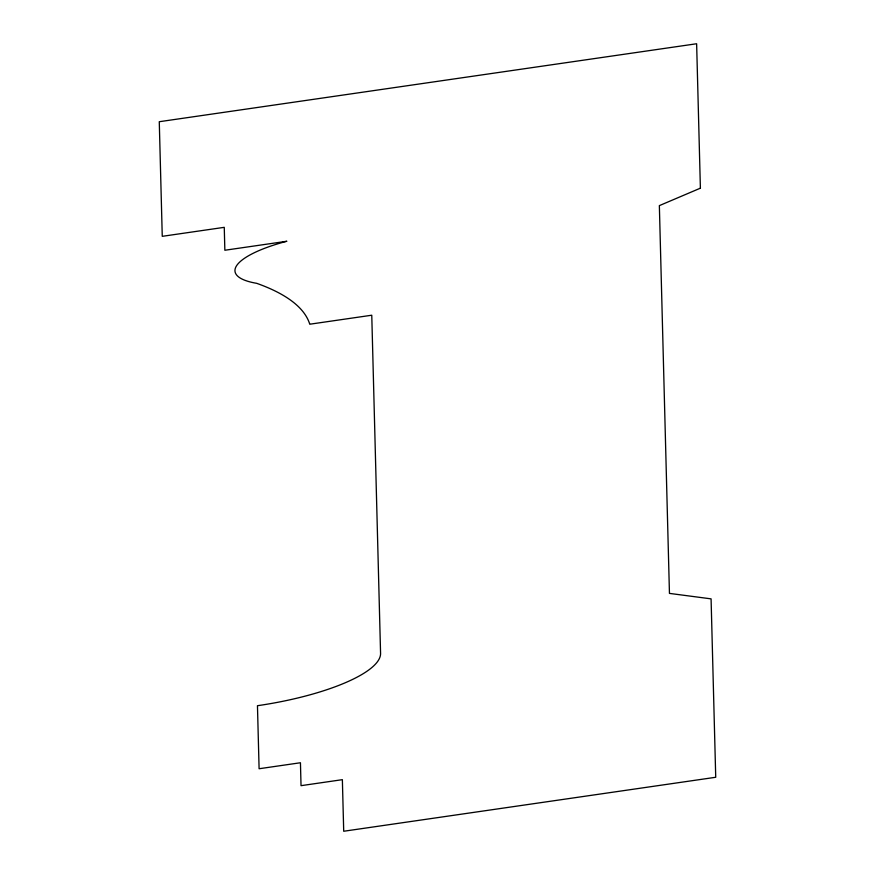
<?xml version="1.0" encoding="UTF-8"?>
<svg xmlns="http://www.w3.org/2000/svg" width="875" height="875" viewBox="0 0 875 875"><rect width="100%" height="100%" fill="white"/><g stroke="black" fill="none" stroke-linecap="round" stroke-linejoin="round"><path stroke-width="1.31" d="M700.394 188.169L659.356 205.625L669.452 593.392L711.08 598.861L715.728 777.273L343.711 831.25L342.366 779.669L301.033 785.673L300.442 762.748L259.098 768.742L257.458 705.709A125.377 34.136 -8.8 0 0 380.57 653.33L371.766 315.219L309.761 324.22A433.573 118.059 -8.8 0 0 256.67 283.314A86.505 23.548 -8.8 0 1 286.858 241.259L224.853 250.25L224.262 227.336L162.258 236.327L159.272 121.713L696.631 43.75L700.394 188.169"/></g></svg>
